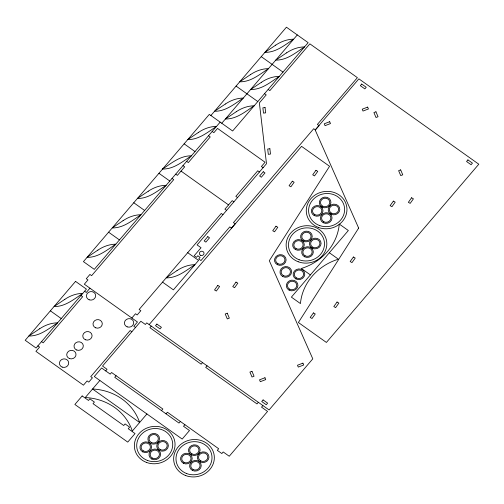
<?xml version="1.0" encoding="UTF-8"?>
<svg xmlns="http://www.w3.org/2000/svg" width="504" height="504" viewBox="0 0 504 504"><rect width="100%" height="100%" fill="white"/><g stroke="black" fill="none" stroke-linecap="round" stroke-linejoin="round"><path stroke-width="0.76" d="M210.899 115.529L286.429 27.197L308.152 42.657L232.627 130.99L209.311 114.395L83.425 261.626L94.286 269.356L220.172 122.126M221.76 123.26L297.291 34.927M89.939 288.193L86.291 292.459L84.596 291.249M131.846 318.018L135.494 313.746L137.195 314.956L140.843 310.691L139.142 309.481L221.256 213.45L222.951 214.654M105.683 370.881L107.05 369.281L102.52 366.061L140.843 321.25L145.366 324.469L146.733 322.869L269.086 409.947L312.789 358.842L269.306 260.707L329.566 166.288L301.562 146.355L149.159 324.595M99.855 380.47L85.258 397.543A53.922 49.297 -10.5 0 1 132.325 431.04L146.922 413.967M151.263 326.088L149.896 327.688L201.184 364.19L202.551 362.59M116.096 375.726L114.729 377.326L178.996 423.064L180.363 421.464M161.494 410.609L162.861 409.009L111.573 372.506L110.206 374.107L101.606 367.983L94.311 376.519L182.196 439.072L189.491 430.536L183.519 426.283L184.886 424.683M166.018 413.828L167.391 412.228L218.679 448.736L217.312 450.337L221.836 453.556L223.203 451.956L229.238 456.246L267.555 411.434L261.526 407.137L262.893 405.537M207.075 365.816L205.708 367.416L256.996 403.918L258.369 402.318M162.603 169.023C171.379 163.271 180.199 155.642 191.356 155.831C182.58 161.589 173.754 169.231 162.59 169.042M261.255 56.637L282.977 72.097M268.172 89.416L269.867 90.626L309.865 43.842L357.386 77.66L317.388 124.444L319.082 125.653L315.435 129.919L313.734 128.709L233.447 222.611L235.148 223.82L231.5 228.085L229.799 226.876L200.989 260.574L198.727 258.962L200.094 257.361L197.833 255.755L196.459 257.355L194.197 255.742L201.039 247.741L197.077 244.919L266.49 163.737L259.371 102.898L266.219 94.891L264.518 93.681M236.08 86.083L257.802 101.543M212.184 131.468L213.879 132.678L217.533 128.413L265.047 162.231L261.4 166.496L263.094 167.706M208.536 135.74L210.231 136.949L188.338 162.559L186.637 161.349M259.447 171.977L257.752 170.768L235.853 196.377L237.548 197.581M184.136 143.842L194.998 151.572M329.345 252.743L338.392 259.182A53.922 49.297 -10.5 0 0 300.441 303.572L291.388 297.133L348.346 230.517L339.293 224.078A53.922 49.297 -10.5 0 1 301.342 268.468L310.388 274.907M182.99 165.614L184.684 166.824L177.389 175.361L175.688 174.151M233.9 201.852L232.205 200.642L224.904 209.179L226.605 210.388M181.037 171.089L228.558 204.914M172.04 178.422L173.735 179.626L91.627 275.663L89.926 274.453L86.278 278.718L87.98 279.928L84.325 284.199L137.46 322.012L133.806 326.277L135.507 327.487M158.949 173.3L169.81 181.031M133.768 202.747L144.629 210.477M187.708 252.687L198.57 260.417L173.395 289.857L162.534 282.127M108.593 232.193L119.454 239.923M80.942 295.52L82.643 296.73L43.224 342.821L41.53 341.618M131.859 331.758L130.158 330.548L90.745 376.646L92.44 377.849L88.792 382.12L87.097 380.911L83.45 385.182L35.929 351.357L39.577 347.092L37.882 345.883M50.375 310.836L61.236 318.566M358.659 228.091L298.399 322.516L326.397 342.443L478.8 164.209L358.873 78.851L315.176 129.956L358.659 228.091M217.785 285.428L214.54 289.964L216.355 291.029L219.599 286.499L217.785 285.428M292.326 181.182L289.088 185.711L290.902 186.776L294.141 182.246L292.326 181.182M236.004 282.101L232.766 286.631L234.581 287.696L237.819 283.166L236.004 282.101M275.978 226.195L272.74 230.731L274.554 231.796L277.792 227.266L275.978 226.195M315.951 170.295L312.713 174.825L314.527 175.896L317.766 171.36L315.951 170.295M313.438 312.908L310.193 317.438L312.007 318.503L315.252 313.973L313.438 312.908M353.411 257.002L350.167 261.538L351.981 262.603L355.226 258.073L353.411 257.002M393.385 201.102L390.14 205.632L391.954 206.703L395.199 202.167L393.385 201.102M337.063 302.022L333.818 306.552L335.632 307.623L338.877 303.087L337.063 302.022M411.604 197.77L408.366 202.306L410.18 203.37L413.419 198.841L411.604 197.77M75.55 281.396L25.2 340.282L36.061 348.012L86.411 289.126L75.55 281.396M207.806 236.628L204.158 240.893L205.859 242.109L209.507 237.838L207.806 236.628M263.277 171.751L259.629 176.022L261.33 177.232L264.978 172.96L263.277 171.751M82.171 395.942L74.876 404.479L127.745 442.103L135.041 433.566L128.255 428.734L129.623 427.134L125.093 423.914L123.726 425.515L93.032 403.673L94.406 402.072L89.876 398.847L88.509 400.447L82.171 395.942M361.702 84.061L360.329 85.667L364.852 88.887L366.225 87.28L361.702 84.061M156.883 324.078L155.509 325.679L160.039 328.904L161.412 327.298L156.883 324.078M467.926 159.9L466.553 161.507L471.076 164.726L472.45 163.12L467.926 159.9M263.107 399.918L261.733 401.518L266.263 404.744L267.63 403.137L263.107 399.918M275.732 45.114L264.896 52.378C276.053 52.567 284.873 44.938 293.649 39.186C287.173 39.255 281.068 41.542 275.732 45.114M250.557 74.56L239.721 81.818C250.879 82.013 259.699 74.384 268.468 68.632C261.992 68.701 255.893 70.988 250.557 74.56M286.593 52.844L275.757 60.108C286.915 60.297 295.735 52.668 304.511 46.916C298.034 46.985 291.929 49.272 286.593 52.844M225.382 104.007L214.547 111.264C225.704 111.453 234.524 103.824 243.293 98.072C236.817 98.141 230.712 100.428 225.382 104.007M261.418 82.291L250.583 89.548C261.74 89.743 270.56 82.114 279.329 76.362C272.853 76.432 266.755 78.719 261.418 82.291M198.62 132.319L187.784 139.577C198.941 139.772 207.761 132.136 216.531 126.391C210.055 126.454 203.95 128.747 198.62 132.319M236.244 111.737L225.408 118.994C236.565 119.183 245.385 111.554 254.155 105.808C247.678 105.872 241.573 108.158 236.244 111.737M148.252 191.224L137.416 198.482C148.573 198.677 157.393 191.041 166.162 185.296C159.686 185.365 153.581 187.652 148.252 191.224M123.077 220.67L112.241 227.928C123.398 228.117 132.218 220.487 140.988 214.736C134.511 214.805 128.407 217.092 123.077 220.67M97.902 250.104L87.066 257.368C98.223 257.557 107.043 249.927 115.819 244.175C109.343 244.245 103.238 246.532 97.902 250.104M64.859 299.313L54.023 306.577C65.18 306.766 74 299.137 82.769 293.385C76.293 293.454 70.188 295.741 64.859 299.313M39.677 328.759L28.841 336.017C39.999 336.212 48.819 328.576 57.595 322.831C51.118 322.9 45.014 325.187 39.677 328.759M177.011 270.604L166.175 277.868C177.332 278.057 186.152 270.428 194.922 264.676C188.446 264.745 182.347 267.032 177.011 270.604M329.692 121.716L324.267 123.801L325.055 125.653L330.479 123.568L329.692 121.716M367.655 107.113L362.231 109.198L363.019 111.05L368.443 108.965L367.655 107.113M375.946 111.787L373.905 112.575L376.003 117.495L378.038 116.714L375.946 111.787M400.661 169.886L398.62 170.673L400.718 175.594L402.753 174.812L400.661 169.886M227.247 313.204L225.206 313.992L227.298 318.912L229.339 318.131L227.247 313.204M251.962 371.303L249.921 372.084L252.019 377.011L254.054 376.223L251.962 371.303M264.947 377.748L259.522 379.833L260.31 381.685L265.734 379.6L264.947 377.748M302.91 363.151L297.486 365.236L298.274 367.088L303.698 365.003L302.91 363.151M265.054 107.547L262.88 107.825L263.504 113.117L265.677 112.839L265.054 107.547M269.873 148.756L267.7 149.033L268.323 154.331L270.497 154.048L269.873 148.756M139.621 422.503L92.56 389.006A53.922 49.297 -10.5 0 1 139.621 422.503M322.1 207.106A5.827 5.33 -10.5 0 0 330.945 202.413A5.827 5.33 -10.5 0 0 322.346 197.845A5.827 5.33 -10.5 0 0 322.1 207.106M322.711 206.18A4.662 4.265 -10.5 0 0 329.78 202.419A4.662 4.265 -10.5 0 0 322.9 198.771A4.662 4.265 -10.5 0 0 322.711 206.18M314.162 215.529A5.827 5.33 -10.5 0 0 323.001 210.836A5.827 5.33 -10.5 0 0 314.401 206.268A5.827 5.33 -10.5 0 0 314.162 215.529M314.767 214.603A4.662 4.265 -10.5 0 0 321.836 210.842A4.662 4.265 -10.5 0 0 314.962 207.194A4.662 4.265 -10.5 0 0 314.767 214.603M150.671 443.444A5.827 5.33 -10.5 0 0 159.51 438.745A5.827 5.33 -10.5 0 0 150.91 434.183A5.827 5.33 -10.5 0 0 150.671 443.444M151.276 442.512A4.662 4.265 -10.5 0 0 158.344 438.757A4.662 4.265 -10.5 0 0 151.471 435.103A4.662 4.265 -10.5 0 0 151.276 442.512M159.529 450.475A5.827 5.33 -10.5 0 0 168.368 445.782A5.827 5.33 -10.5 0 0 159.774 441.214A5.827 5.33 -10.5 0 0 159.529 450.475M295.924 278.914A5.827 5.33 -10.5 0 0 304.762 274.22A5.827 5.33 -10.5 0 0 296.169 269.653A5.827 5.33 -10.5 0 0 295.924 278.914M142.727 451.868A5.827 5.33 -10.5 0 0 151.565 447.168A5.827 5.33 -10.5 0 0 142.972 442.606A5.827 5.33 -10.5 0 0 142.727 451.868M143.331 450.935A4.662 4.265 -10.5 0 0 150.406 447.18A4.662 4.265 -10.5 0 0 143.527 443.526A4.662 4.265 -10.5 0 0 143.331 450.935M151.773 459.037A5.827 5.33 -10.5 0 0 160.612 454.343A5.827 5.33 -10.5 0 0 152.013 449.776A5.827 5.33 -10.5 0 0 151.773 459.037M152.378 458.104A4.662 4.265 -10.5 0 0 159.447 454.35A4.662 4.265 -10.5 0 0 152.573 450.696A4.662 4.265 -10.5 0 0 152.378 458.104M185.756 475.581A20.406 18.654 -10.5 0 0 214.225 455.641A20.406 18.654 -10.5 0 0 182.001 443.476A20.406 18.654 -10.5 0 0 185.756 475.581M186.701 473.596A18.075 16.525 -10.5 0 0 211.913 455.937A18.075 16.525 -10.5 0 0 183.374 445.164A18.075 16.525 -10.5 0 0 186.701 473.596M298.242 261.765A20.406 18.654 -10.5 0 0 326.718 241.826A20.406 18.654 -10.5 0 0 294.487 229.66A20.406 18.654 -10.5 0 0 298.242 261.765M299.187 259.781A18.075 16.525 -10.5 0 0 324.4 242.122A18.075 16.525 -10.5 0 0 295.861 231.349A18.075 16.525 -10.5 0 0 299.187 259.781M146.469 462.42A20.406 18.654 -10.5 0 0 174.938 442.481A20.406 18.654 -10.5 0 0 142.714 430.315A20.406 18.654 -10.5 0 0 146.469 462.42M147.407 460.435A18.075 16.525 -10.5 0 0 172.626 442.777A18.075 16.525 -10.5 0 0 144.081 432.004A18.075 16.525 -10.5 0 0 147.407 460.435M289.094 290.134A5.827 5.33 -10.5 0 0 297.933 285.44A5.827 5.33 -10.5 0 0 289.34 280.873A5.827 5.33 -10.5 0 0 289.094 290.134M289.699 289.202A4.662 4.265 -10.5 0 0 296.774 285.447A4.662 4.265 -10.5 0 0 289.894 281.793A4.662 4.265 -10.5 0 0 289.699 289.202M277.276 264.65A5.827 5.33 -10.5 0 0 286.114 259.951A5.827 5.33 -10.5 0 0 277.515 255.389A5.827 5.33 -10.5 0 0 277.276 264.65M277.88 263.718A4.662 4.265 -10.5 0 0 284.949 259.963A4.662 4.265 -10.5 0 0 278.069 256.309A4.662 4.265 -10.5 0 0 277.88 263.718M296.535 277.988A4.662 4.265 -10.5 0 0 303.603 274.226A4.662 4.265 -10.5 0 0 296.724 270.579A4.662 4.265 -10.5 0 0 296.535 277.988M318.377 227.424A20.406 18.654 -10.5 0 0 346.846 207.484A20.406 18.654 -10.5 0 0 314.616 195.325A20.406 18.654 -10.5 0 0 318.377 227.424M319.316 225.446A18.075 16.525 -10.5 0 0 344.534 207.78A18.075 16.525 -10.5 0 0 315.989 197.007A18.075 16.525 -10.5 0 0 319.316 225.446M312.247 248.176A5.827 5.33 -10.5 0 0 321.086 243.482A5.827 5.33 -10.5 0 0 312.486 238.915A5.827 5.33 -10.5 0 0 312.247 248.176M312.852 247.243A4.662 4.265 -10.5 0 0 319.92 243.489A4.662 4.265 -10.5 0 0 313.047 239.835A4.662 4.265 -10.5 0 0 312.852 247.243M303.383 241.139A5.827 5.33 -10.5 0 0 312.222 236.445A5.827 5.33 -10.5 0 0 303.628 231.878A5.827 5.33 -10.5 0 0 303.383 241.139M303.988 240.206A4.662 4.265 -10.5 0 0 311.062 236.452A4.662 4.265 -10.5 0 0 304.183 232.798A4.662 4.265 -10.5 0 0 303.988 240.206M295.445 249.562A5.827 5.33 -10.5 0 0 304.284 244.868A5.827 5.33 -10.5 0 0 295.684 240.301A5.827 5.33 -10.5 0 0 295.445 249.562M296.05 248.629A4.662 4.265 -10.5 0 0 303.118 244.875A4.662 4.265 -10.5 0 0 296.245 241.221A4.662 4.265 -10.5 0 0 296.05 248.629M330.964 214.143A5.827 5.33 -10.5 0 0 339.803 209.45A5.827 5.33 -10.5 0 0 331.204 204.882A5.827 5.33 -10.5 0 0 330.964 214.143M331.569 213.211A4.662 4.265 -10.5 0 0 338.638 209.456A4.662 4.265 -10.5 0 0 331.764 205.802A4.662 4.265 -10.5 0 0 331.569 213.211M192.389 470.415A5.827 5.33 -10.5 0 0 201.228 465.715A5.827 5.33 -10.5 0 0 192.629 461.154A5.827 5.33 -10.5 0 0 192.389 470.415M192.994 469.482A4.662 4.265 -10.5 0 0 200.069 465.728A4.662 4.265 -10.5 0 0 193.189 462.074A4.662 4.265 -10.5 0 0 192.994 469.482M200.145 461.853A5.827 5.33 -10.5 0 0 208.99 457.159A5.827 5.33 -10.5 0 0 200.39 452.592A5.827 5.33 -10.5 0 0 200.145 461.853M200.756 460.921A4.662 4.265 -10.5 0 0 207.824 457.166A4.662 4.265 -10.5 0 0 200.945 453.512A4.662 4.265 -10.5 0 0 200.756 460.921M191.287 454.816A5.827 5.33 -10.5 0 0 200.126 450.122A5.827 5.33 -10.5 0 0 191.533 445.555A5.827 5.33 -10.5 0 0 191.287 454.816M191.892 453.89A4.662 4.265 -10.5 0 0 198.967 450.129A4.662 4.265 -10.5 0 0 192.087 446.481A4.662 4.265 -10.5 0 0 191.892 453.89M127.172 326.863A4.662 4.265 -10.5 0 0 133.68 322.308A4.662 4.265 -10.5 0 0 126.315 319.523A4.662 4.265 -10.5 0 0 127.172 326.863M89.158 299.804A4.662 4.265 -10.5 0 0 95.665 295.25A4.662 4.265 -10.5 0 0 88.301 292.471A4.662 4.265 -10.5 0 0 89.158 299.804M62.181 367.114A4.662 4.265 -10.5 0 0 68.689 362.552A4.662 4.265 -10.5 0 0 61.324 359.774A4.662 4.265 -10.5 0 0 62.181 367.114M76.784 350.041A4.662 4.265 -10.5 0 0 83.286 345.486A4.662 4.265 -10.5 0 0 75.921 342.701A4.662 4.265 -10.5 0 0 76.784 350.041M85.541 339.797A4.662 4.265 -10.5 0 0 92.049 335.242A4.662 4.265 -10.5 0 0 84.685 332.457A4.662 4.265 -10.5 0 0 85.541 339.797M95.76 327.846A4.662 4.265 -10.5 0 0 102.268 323.291A4.662 4.265 -10.5 0 0 94.903 320.506A4.662 4.265 -10.5 0 0 95.76 327.846M69.483 358.577A4.662 4.265 -10.5 0 0 75.991 354.022A4.662 4.265 -10.5 0 0 68.626 351.238A4.662 4.265 -10.5 0 0 69.483 358.577M304.485 256.731A5.827 5.33 -10.5 0 0 313.324 252.038A5.827 5.33 -10.5 0 0 304.731 247.47A5.827 5.33 -10.5 0 0 304.485 256.731M305.09 255.805A4.662 4.265 -10.5 0 0 312.165 252.05A4.662 4.265 -10.5 0 0 305.285 248.396A4.662 4.265 -10.5 0 0 305.09 255.805M200.756 255.339A2.331 2.129 -10.5 0 0 204.013 253.058A2.331 2.129 -10.5 0 0 200.327 251.672A2.331 2.129 -10.5 0 0 200.756 255.339M183.343 463.239A5.827 5.33 -10.5 0 0 192.181 458.546A5.827 5.33 -10.5 0 0 183.588 453.978A5.827 5.33 -10.5 0 0 183.343 463.239M183.947 462.313A4.662 4.265 -10.5 0 0 191.022 458.552A4.662 4.265 -10.5 0 0 184.143 454.904A4.662 4.265 -10.5 0 0 183.947 462.313M323.203 222.705A5.827 5.33 -10.5 0 0 332.041 218.005A5.827 5.33 -10.5 0 0 323.448 213.444A5.827 5.33 -10.5 0 0 323.203 222.705M323.807 221.773A4.662 4.265 -10.5 0 0 330.882 218.018A4.662 4.265 -10.5 0 0 324.003 214.364A4.662 4.265 -10.5 0 0 323.807 221.773M282.769 276.551A5.827 5.33 -10.5 0 0 291.608 271.858A5.827 5.33 -10.5 0 0 283.015 267.29A5.827 5.33 -10.5 0 0 282.769 276.551M283.374 275.619A4.662 4.265 -10.5 0 0 290.449 271.864A4.662 4.265 -10.5 0 0 283.569 268.21A4.662 4.265 -10.5 0 0 283.374 275.619M160.133 449.549A4.662 4.265 -10.5 0 0 167.208 445.788A4.662 4.265 -10.5 0 0 160.329 442.14A4.662 4.265 -10.5 0 0 160.133 449.549"/></g></svg>
